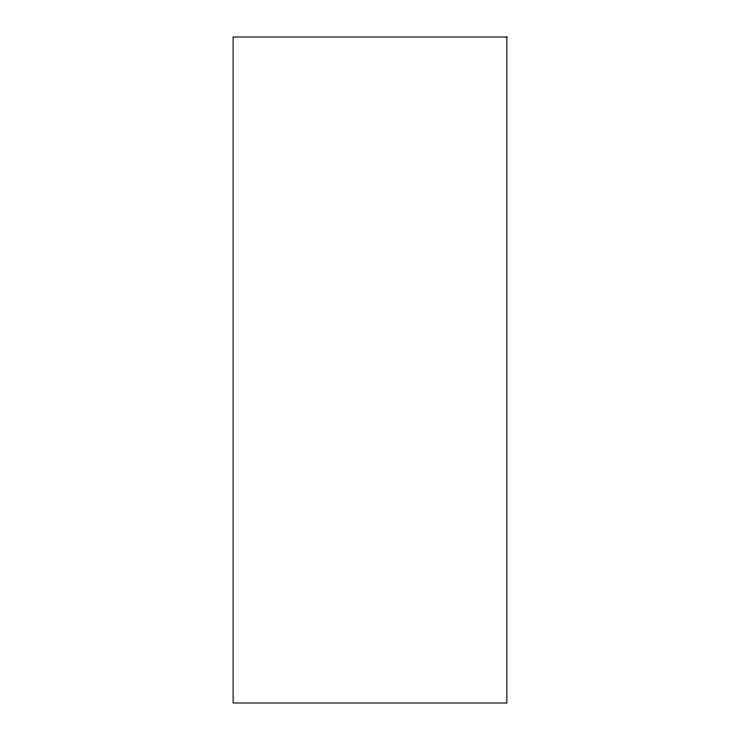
<?xml version="1.0" encoding="UTF-8"?>
<svg xmlns="http://www.w3.org/2000/svg" width="740" height="740" viewBox="0 0 740 740"><rect width="100%" height="100%" fill="white"/><g stroke="black" fill="none" stroke-linecap="round" stroke-linejoin="round"><path stroke-width="1.11" d="M506.854 37L233.146 37L233.146 703L506.854 703L506.854 37"/></g></svg>
